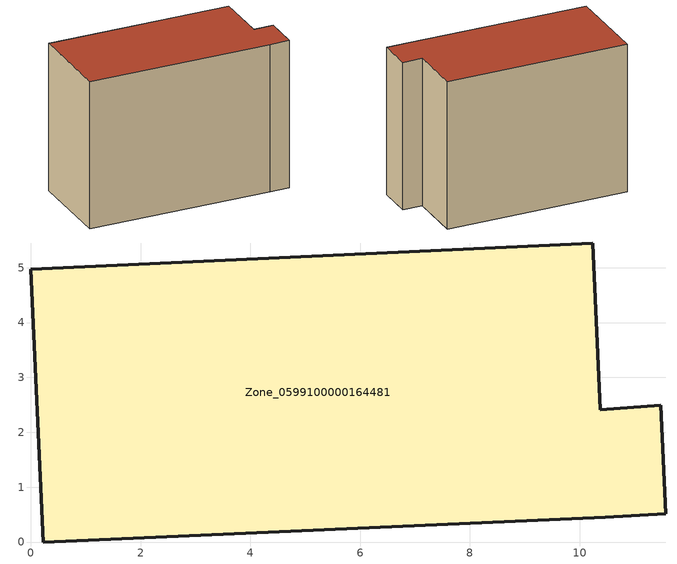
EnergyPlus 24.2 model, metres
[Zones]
Zone_0599100000164481
 floor ground (C_G): 10.47,0.45 0.23,0 0,4.97 10.24,5.45 10.38,2.41 11.48,2.49 11.57,0.52 z0
 wall outside (C_F): 0.23,0 10.47,0.45 11.57,0.52 11.48,2.49 10.38,2.41 10.24,5.45 0,4.97 0.23,0 z0:8.43
 roof outside (C_R): 10.38,2.41 10.24,5.45 0,4.97 0.23,0 10.47,0.45 11.57,0.52 11.48,2.49 z8.43
[BUILDING]
Pand.0599100000164481: North Axis=0; Terrain=City; Loads Convergence Tolerance Value=0.04; Temperature Convergence Tolerance Value=0.4; Solar Distribution=FullExterior; Maximum Number of Warmup Days=25; Minimum Number of Warmup Days=1
[Site:Location]
Rotterdam.The.Hague.AP_ZH_NLD Design_Conditions: Latitude=51.96; Longitude=4.45; Time Zone=1; Elevation=-4.5
[SITE:GROUNDTEMPERATURE:BUILDINGSURFACE]
18, 18, 18, 18, 18, 18, 18, 18, 18, 18, 18, 18
[MATERIAL] Thermal Absorptance=0.9; Solar Absorptance=0.7; Visible Absorptance=0.7
Name | Roughness | Thickness | Conductivity | Density | Specific Heat
G.TI.1946-1964 | MediumSmooth | 0.15 | 1 | 540 | 1210
F.TI.1946-1964 | Rough | 0.3 | 0.857143 | 1920 | 840
R.TI.1946-1964 | MediumRough | 0.2 | 0.277778 | 1500 | 1000
[CONSTRUCTION]
C_G: G.TI.1946-1964
C_F: F.TI.1946-1964
C_R: R.TI.1946-1964
[ZONE]
Zone_0599100000164481: Type=1; Multiplier=1; Ceiling Height=Autocalculate; Volume=Autocalculate; Floor Area=autocalculate; Part of Total Floor Area=Yes
[ZONEINFILTRATION:DESIGNFLOWRATE]
Infil_Zone_0599100000164481: Zone or ZoneList or Space or SpaceList=Zone_0599100000164481; Schedule=AlwaysOn; Design Flow Rate Calculation Method=Flow/Area; Flow Rate per Floor Area=0.003; Constant Term Coefficient=1; Temperature Term Coefficient=0; Velocity Term Coefficient=0; Velocity Squared Term Coefficient=0
[HVACTEMPLATE:ZONE:IDEALLOADSAIRSYSTEM]
Zone_0599100000164481: Maximum Heating Supply Air Temperature=50; Minimum Cooling Supply Air Temperature=13; Maximum Heating Supply Air Humidity Ratio=0.0156; Minimum Cooling Supply Air Humidity Ratio=0.0077; Heating Limit=NoLimit; Cooling Limit=NoLimit; Dehumidification Control Type=ConstantSensibleHeatRatio; Cooling Sensible Heat Ratio=0.7; Dehumidification Setpoint=60; Humidification Control Type=None; Humidification Setpoint=30; Outdoor Air Method=None; Outdoor Air Flow Rate per Person=0.00944; Outdoor Air Flow Rate per Zone Floor Area=0; Outdoor Air Flow Rate per Zone=0; Demand Controlled Ventilation Type=None; Outdoor Air Economizer Type=NoEconomizer; Heat Recovery Type=None; Sensible Heat Recovery Effectiveness=0.7; Latent Heat Recovery Effectiveness=0.65
[ZONECONTROL:THERMOSTAT]
ThermostatControl_Zone_0599100000164481: Zone or ZoneList=Zone_0599100000164481; Control Type Schedule=DualSetpointControlType; Control 1=Thermostat_Zone_0599100000164481; Temperature Difference Between Cutout And Setpoint=0
[THERMOSTATSETPOINT:DUALSETPOINT]
Thermostat_Zone_0599100000164481: Heating Setpoint Temperature Schedule=HeatingSetpoint_Zone_0599100000164481; Cooling Setpoint Temperature Schedule=CoolingSetpoint_Zone_0599100000164481
[SCHEDULE:COMPACT]
HeatingSetpoint_Zone_0599100000164481: Through: 12/31, For: AllDays, Until: 24:00, 21
CoolingSetpoint_Zone_0599100000164481: Through: 12/31, For: AllDays, Until: 24:00, 24
DualSetpointControlType: Through: 12/31, For: AllDays, Until: 24:00, 4
AlwaysOn: Through: 12/31, For: AllDays, Until: 24:00, 1
